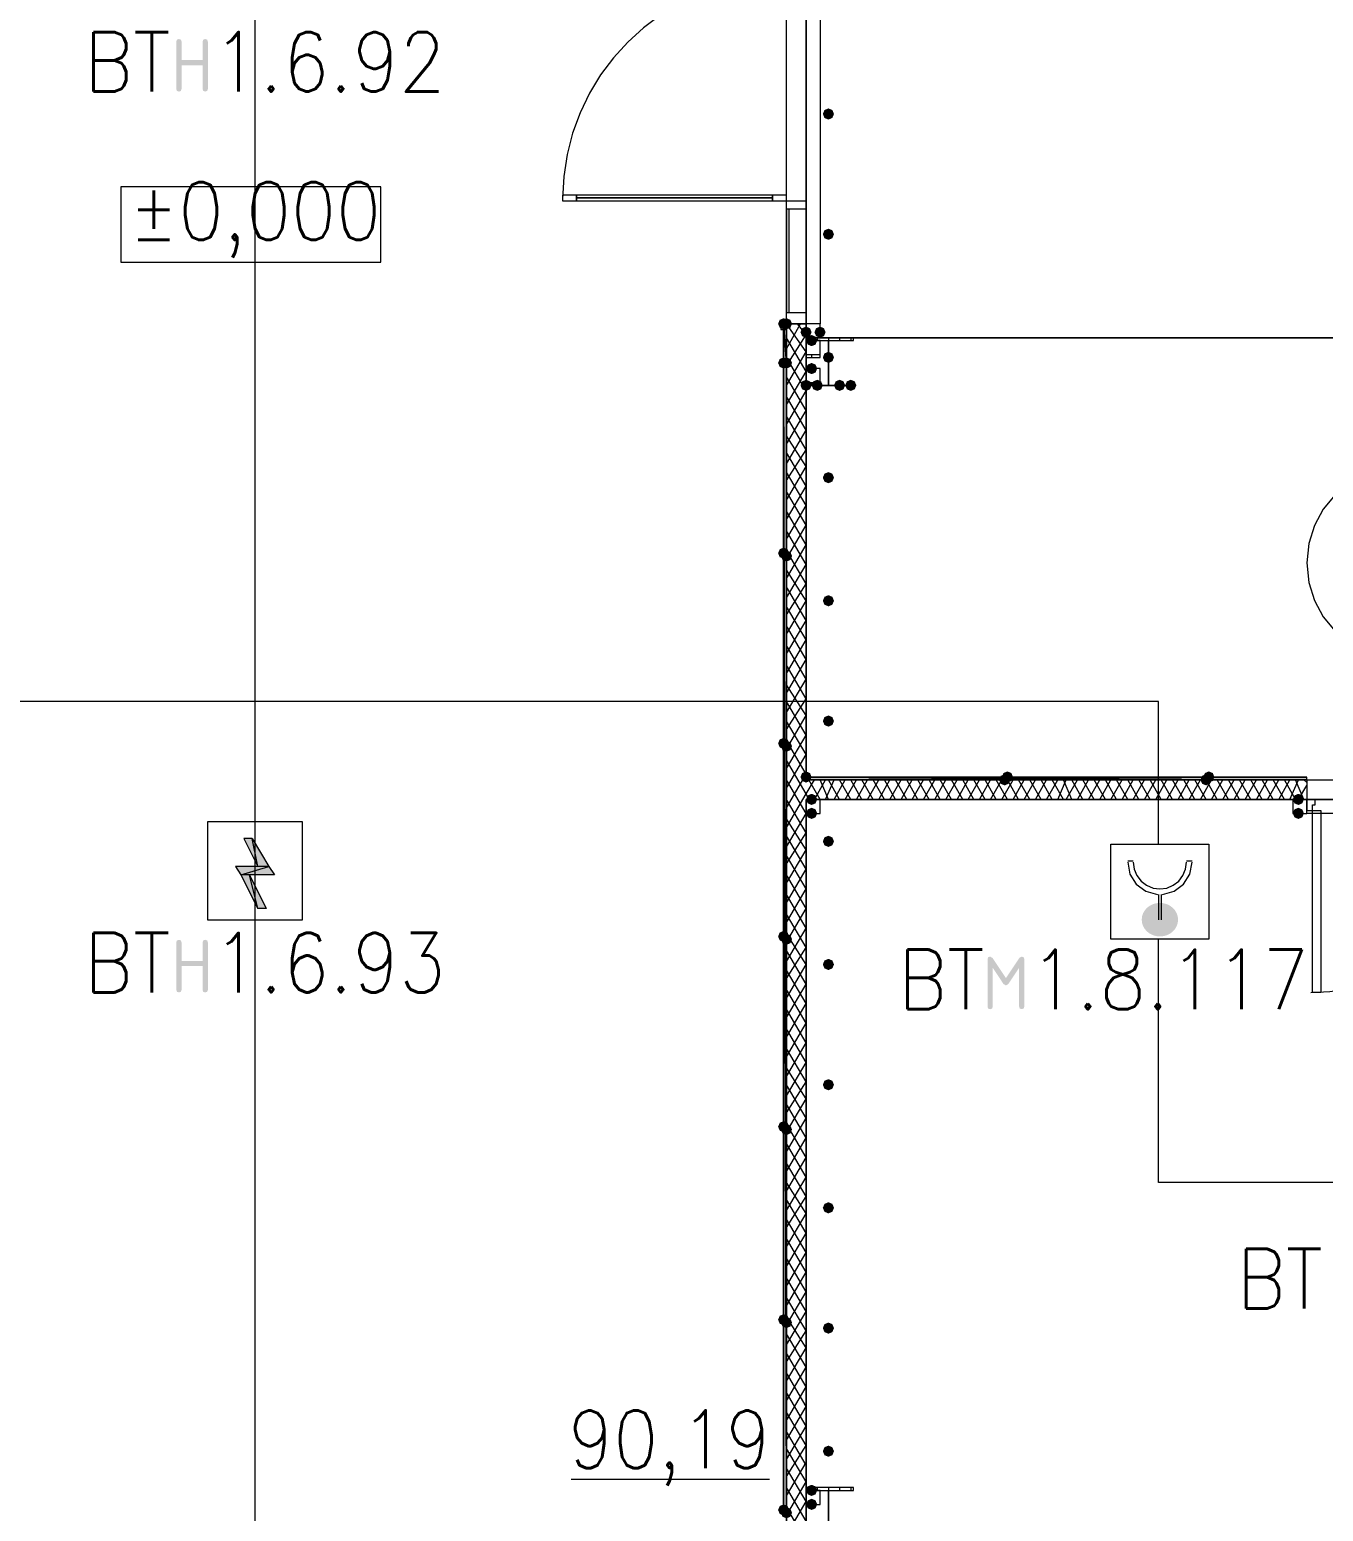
# Model space of a CAD drawing. Header units: millimetres. Extents: x 0 to 420, y 0 to 297.
# Drawn here: x 240.43 to 260.01, y 140.69 to 163.12 of the extents above; entities that cross this region are included whole.
import ezdxf

# ---------------------------------------------------------------- set-up
doc = ezdxf.new("R2010")
doc.units = ezdxf.units.MM
doc.styles.get("Standard").update_dxf_attribs({"font": 'STANDARD'})

msp = doc.modelspace()

# ---------------------------------------------------------------- hatches: boundary and pattern name
for color, points in [(7, [(242.649375, 162.218687), (242.649375, 162.935267), (242.659365, 162.965032), (242.689613, 162.974954), (242.719379, 162.965032), (242.729301, 162.935267), (242.729301, 162.656352), (243.047352, 162.656352), (243.047352, 162.935267), (243.057274, 162.965032), (243.08704, 162.974954), (243.117081, 162.965032), (243.127278, 162.935267), (243.127278, 162.218687), (243.117081, 162.188921), (243.08704, 162.178999), (243.057274, 162.188921), (243.047352, 162.218687), (243.047352, 162.576977), (242.729301, 162.576977), (242.729301, 162.218687), (242.719379, 162.188921), (242.689613, 162.178999), (242.659365, 162.188921)]), (7, [(252.603, 161.840333), (252.578129, 161.780537), (252.518333, 161.755667), (252.458537, 161.780537), (252.433667, 161.840333), (252.458537, 161.900129), (252.518333, 161.925), (252.578129, 161.900129)]), (7, [(252.603, 160.02), (252.578129, 159.960204), (252.518333, 159.935333), (252.458537, 159.960204), (252.433667, 160.02), (252.458537, 160.079796), (252.518333, 160.104667), (252.578129, 160.079796)]), (254, [(251.925667, 158.665333), (251.900796, 158.605537), (251.841, 158.580667), (251.781204, 158.605537), (251.756333, 158.665333), (251.781204, 158.725129), (251.841, 158.75), (251.900796, 158.725129)]), (254, [(251.968, 158.665333), (251.943129, 158.605537), (251.883333, 158.580667), (251.823537, 158.605537), (251.798667, 158.665333), (251.823537, 158.725129), (251.883333, 158.75), (251.943129, 158.725129)]), (254, [(251.968, 158.665333), (251.943129, 158.605537), (251.883333, 158.580667), (251.823537, 158.605537), (251.798667, 158.665333), (251.823537, 158.725129), (251.883333, 158.75), (251.943129, 158.725129)]), (7, [(252.264333, 158.538333), (252.239463, 158.478537), (252.179667, 158.453667), (252.119871, 158.478537), (252.095, 158.538333), (252.119871, 158.598129), (252.179667, 158.623), (252.239462, 158.598129)]), (7, [(252.476, 158.538333), (252.451129, 158.478537), (252.391333, 158.453667), (252.331538, 158.478537), (252.306667, 158.538333), (252.331537, 158.598129), (252.391333, 158.623), (252.451129, 158.598129)]), (7, [(252.349, 158.411333), (252.324129, 158.351537), (252.264333, 158.326667), (252.204538, 158.351537), (252.179667, 158.411333), (252.204537, 158.471129), (252.264333, 158.496), (252.324129, 158.471129)]), (254, [(251.925667, 158.072667), (251.900796, 158.012871), (251.841, 157.988), (251.781204, 158.012871), (251.756333, 158.072667), (251.781204, 158.132462), (251.841, 158.157333), (251.900796, 158.132463)]), (254, [(251.968, 158.072667), (251.943129, 158.012871), (251.883333, 157.988), (251.823537, 158.012871), (251.798667, 158.072667), (251.823537, 158.132462), (251.883333, 158.157333), (251.943129, 158.132463)]), (254, [(251.968, 158.072667), (251.943129, 158.012871), (251.883333, 157.988), (251.823537, 158.012871), (251.798667, 158.072667), (251.823537, 158.132462), (251.883333, 158.157333), (251.943129, 158.132463)]), (7, [(252.603, 158.157333), (252.578129, 158.097537), (252.518333, 158.072667), (252.458537, 158.097537), (252.433667, 158.157333), (252.458537, 158.217129), (252.518333, 158.242), (252.578129, 158.217129)]), (7, [(252.349, 157.988), (252.324129, 157.928204), (252.264333, 157.903333), (252.204538, 157.928204), (252.179667, 157.988), (252.204537, 158.047796), (252.264333, 158.072667), (252.324129, 158.047796)]), (7, [(252.264333, 157.734), (252.239463, 157.674204), (252.179667, 157.649333), (252.119871, 157.674204), (252.095, 157.734), (252.119871, 157.793796), (252.179667, 157.818667), (252.239462, 157.793796)]), (7, [(252.433667, 157.734), (252.408796, 157.674204), (252.349, 157.649333), (252.289204, 157.674204), (252.264333, 157.734), (252.289204, 157.793796), (252.349, 157.818667), (252.408796, 157.793796)]), (7, [(252.772333, 157.734), (252.747462, 157.674204), (252.687667, 157.649333), (252.627871, 157.674204), (252.603, 157.734), (252.627871, 157.793796), (252.687667, 157.818667), (252.747462, 157.793796)]), (7, [(252.941667, 157.734), (252.916796, 157.674204), (252.857, 157.649333), (252.797204, 157.674204), (252.772333, 157.734), (252.797204, 157.793796), (252.857, 157.818667), (252.916796, 157.793796)]), (7, [(252.603, 156.337), (252.578129, 156.277204), (252.518333, 156.252333), (252.458537, 156.277204), (252.433667, 156.337), (252.458537, 156.396796), (252.518333, 156.421667), (252.578129, 156.396796)]), (254, [(251.925667, 155.194), (251.900796, 155.134204), (251.841, 155.109333), (251.781204, 155.134204), (251.756333, 155.194), (251.781204, 155.253796), (251.841, 155.278667), (251.900796, 155.253796)]), (254, [(251.968, 155.151667), (251.943129, 155.091871), (251.883333, 155.067), (251.823537, 155.091871), (251.798667, 155.151667), (251.823537, 155.211462), (251.883333, 155.236333), (251.943129, 155.211463)]), (7, [(252.603, 154.474333), (252.578129, 154.414537), (252.518333, 154.389667), (252.458537, 154.414537), (252.433667, 154.474333), (252.458537, 154.534129), (252.518333, 154.559), (252.578129, 154.534129)]), (7, [(252.603, 152.654), (252.578129, 152.594204), (252.518333, 152.569333), (252.458537, 152.594204), (252.433667, 152.654), (252.458537, 152.713796), (252.518333, 152.738667), (252.578129, 152.713796)]), (254, [(251.925667, 152.315333), (251.900796, 152.255537), (251.841, 152.230667), (251.781204, 152.255537), (251.756333, 152.315333), (251.781204, 152.375129), (251.841, 152.4), (251.900796, 152.375129)]), (254, [(251.968, 152.273), (251.943129, 152.213204), (251.883333, 152.188333), (251.823537, 152.213204), (251.798667, 152.273), (251.823537, 152.332796), (251.883333, 152.357667), (251.943129, 152.332796)]), (254, [(252.264333, 151.807333), (252.239463, 151.747537), (252.179667, 151.722667), (252.119871, 151.747537), (252.095, 151.807333), (252.119871, 151.867129), (252.179667, 151.892), (252.239462, 151.867129)]), (254, [(252.264333, 151.807333), (252.239463, 151.747537), (252.179667, 151.722667), (252.119871, 151.747537), (252.095, 151.807333), (252.119871, 151.867129), (252.179667, 151.892), (252.239462, 151.867129)]), (254, [(255.27, 151.765), (255.245129, 151.705204), (255.185333, 151.680333), (255.125538, 151.705204), (255.100667, 151.765), (255.125537, 151.824796), (255.185333, 151.849667), (255.245129, 151.824796)]), (254, [(255.312333, 151.807333), (255.287463, 151.747537), (255.227667, 151.722667), (255.167871, 151.747537), (255.143, 151.807333), (255.167871, 151.867129), (255.227667, 151.892), (255.287462, 151.867129)]), (254, [(258.318, 151.765), (258.293129, 151.705204), (258.233333, 151.680333), (258.173537, 151.705204), (258.148667, 151.765), (258.173537, 151.824796), (258.233333, 151.849667), (258.293129, 151.824796)]), (254, [(258.360333, 151.807333), (258.335462, 151.747537), (258.275667, 151.722667), (258.215871, 151.747537), (258.191, 151.807333), (258.215871, 151.867129), (258.275667, 151.892), (258.335462, 151.867129)]), (7, [(252.349, 151.468667), (252.324129, 151.408871), (252.264333, 151.384), (252.204538, 151.408871), (252.179667, 151.468667), (252.204537, 151.528462), (252.264333, 151.553333), (252.324129, 151.528463)]), (7, [(259.715, 151.468667), (259.690129, 151.408871), (259.630333, 151.384), (259.570538, 151.408871), (259.545667, 151.468667), (259.570537, 151.528462), (259.630333, 151.553333), (259.690129, 151.528463)]), (7, [(252.349, 151.257), (252.324129, 151.197204), (252.264333, 151.172333), (252.204538, 151.197204), (252.179667, 151.257), (252.204537, 151.316796), (252.264333, 151.341667), (252.324129, 151.316796)]), (7, [(259.715, 151.257), (259.690129, 151.197204), (259.630333, 151.172333), (259.570538, 151.197204), (259.545667, 151.257), (259.570537, 151.316796), (259.630333, 151.341667), (259.690129, 151.316796)]), (7, [(252.603, 150.833667), (252.578129, 150.773871), (252.518333, 150.749), (252.458537, 150.773871), (252.433667, 150.833667), (252.458537, 150.893462), (252.518333, 150.918333), (252.578129, 150.893463)]), (7, [(242.649375, 148.587354), (242.649375, 149.303933), (242.659365, 149.333699), (242.689613, 149.343621), (242.719379, 149.333699), (242.729301, 149.303933), (242.729301, 149.025019), (243.047352, 149.025019), (243.047352, 149.303933), (243.057274, 149.333699), (243.08704, 149.343621), (243.117081, 149.333699), (243.127278, 149.303933), (243.127278, 148.587354), (243.117081, 148.557588), (243.08704, 148.547666), (243.057274, 148.557588), (243.047352, 148.587354), (243.047352, 148.945644), (242.729301, 148.945644), (242.729301, 148.587354), (242.719379, 148.557588), (242.689613, 148.547666), (242.659365, 148.557588)]), (254, [(251.925667, 149.394333), (251.900796, 149.334537), (251.841, 149.309667), (251.781204, 149.334537), (251.756333, 149.394333), (251.781204, 149.454129), (251.841, 149.479), (251.900796, 149.454129)]), (254, [(251.968, 149.352), (251.943129, 149.292204), (251.883333, 149.267333), (251.823537, 149.292204), (251.798667, 149.352), (251.823537, 149.411796), (251.883333, 149.436667), (251.943129, 149.411796)]), (7, [(252.603, 148.971), (252.578129, 148.911204), (252.518333, 148.886333), (252.458537, 148.911204), (252.433667, 148.971), (252.458537, 149.030796), (252.518333, 149.055667), (252.578129, 149.030796)]), (7, [(255.443633, 149.089621), (255.473398, 149.079699), (255.48332, 149.049933), (255.48332, 148.333354), (255.473398, 148.303588), (255.443633, 148.293666), (255.413867, 148.303588), (255.403945, 148.333354), (255.403945, 148.918744), (255.241337, 148.675658), (255.204957, 148.651956), (255.167474, 148.675658), (255.005968, 148.918744), (255.005968, 148.333354), (254.996046, 148.303588), (254.96628, 148.293666), (254.936032, 148.303588), (254.926042, 148.333354), (254.926042, 149.049933), (254.936032, 149.079699), (254.96628, 149.089621), (255.001007, 149.069777), (255.204957, 148.763853), (255.410009, 149.071982)]), (7, [(252.603, 147.150667), (252.578129, 147.090871), (252.518333, 147.066), (252.458537, 147.090871), (252.433667, 147.150667), (252.458537, 147.210462), (252.518333, 147.235333), (252.578129, 147.210463)]), (254, [(251.925667, 146.515667), (251.900796, 146.455871), (251.841, 146.431), (251.781204, 146.455871), (251.756333, 146.515667), (251.781204, 146.575462), (251.841, 146.600333), (251.900796, 146.575463)]), (254, [(251.968, 146.473333), (251.943129, 146.413537), (251.883333, 146.388667), (251.823537, 146.413537), (251.798667, 146.473333), (251.823537, 146.533129), (251.883333, 146.558), (251.943129, 146.533129)]), (7, [(252.603, 145.288), (252.578129, 145.228204), (252.518333, 145.203333), (252.458537, 145.228204), (252.433667, 145.288), (252.458537, 145.347796), (252.518333, 145.372667), (252.578129, 145.347796)]), (254, [(251.925667, 143.594667), (251.900796, 143.534871), (251.841, 143.51), (251.781204, 143.534871), (251.756333, 143.594667), (251.781204, 143.654462), (251.841, 143.679333), (251.900796, 143.654463)]), (254, [(251.968, 143.552333), (251.943129, 143.492537), (251.883333, 143.467667), (251.823537, 143.492537), (251.798667, 143.552333), (251.823537, 143.612129), (251.883333, 143.637), (251.943129, 143.612129)]), (7, [(252.603, 143.467667), (252.578129, 143.407871), (252.518333, 143.383), (252.458537, 143.407871), (252.433667, 143.467667), (252.458537, 143.527462), (252.518333, 143.552333), (252.578129, 143.527463)]), (7, [(252.603, 141.605), (252.578129, 141.545204), (252.518333, 141.520333), (252.458537, 141.545204), (252.433667, 141.605), (252.458537, 141.664796), (252.518333, 141.689667), (252.578129, 141.664796)]), (7, [(252.349, 141.012333), (252.324129, 140.952537), (252.264333, 140.927667), (252.204538, 140.952537), (252.179667, 141.012333), (252.204537, 141.072129), (252.264333, 141.097), (252.324129, 141.072129)]), (7, [(252.349, 140.800667), (252.324129, 140.740871), (252.264333, 140.716), (252.204538, 140.740871), (252.179667, 140.800667), (252.204537, 140.860462), (252.264333, 140.885333), (252.324129, 140.860463)]), (254, [(251.925667, 140.716), (251.900796, 140.656204), (251.841, 140.631333), (251.781204, 140.656204), (251.756333, 140.716), (251.781204, 140.775796), (251.841, 140.800667), (251.900796, 140.775796)]), (254, [(251.968, 140.673667), (251.943129, 140.613871), (251.883333, 140.589), (251.823537, 140.613871), (251.798667, 140.673667), (251.823537, 140.733462), (251.883333, 140.758333), (251.943129, 140.733463)]), (254, [(251.968, 140.673667), (251.943129, 140.613871), (251.883333, 140.589), (251.823537, 140.613871), (251.798667, 140.673667), (251.823537, 140.733462), (251.883333, 140.758333), (251.943129, 140.733463)])]:
    msp.add_hatch(color=color).paths.add_polyline_path(points, flags=0)
h = msp.add_hatch(color=7)
h.paths.add_polyline_path([(251.883333, 158.665333), (251.841, 158.665333), (251.883333, 158.072667)], flags=0)
h.paths.add_polyline_path([(251.841, 158.665333), (251.883333, 158.072667), (251.841, 158.072667)], flags=0)
h = msp.add_hatch(color=7)
h.paths.add_polyline_path([(251.883333, 158.072667), (251.841, 158.072667), (251.883333, 140.716)], flags=0)
h.paths.add_polyline_path([(251.841, 158.072667), (251.883333, 140.716), (251.841, 140.716)], flags=0)
h = msp.add_hatch(color=7)
h.paths.add_polyline_path([(259.757333, 151.807333), (252.179667, 151.807333), (259.757333, 151.765)], flags=0)
h.paths.add_polyline_path([(252.179667, 151.807333), (259.757333, 151.765), (252.179667, 151.765)], flags=0)
h = msp.add_hatch(color=1)
h.paths.add_polyline_path([(244.051667, 150.452666), (243.882334, 150.452666), (243.797667, 150.875999)], flags=0)
h.paths.add_polyline_path([(243.882334, 150.452666), (243.797667, 150.875999), (243.670667, 150.875999)], flags=0)
h = msp.add_hatch(color=1)
h.paths.add_polyline_path([(244.136334, 150.325666), (243.628334, 150.325666), (244.051667, 150.452666)], flags=0)
h.paths.add_polyline_path([(243.628334, 150.325666), (244.051667, 150.452666), (243.543667, 150.452666)], flags=0)
h = msp.add_hatch(color=1)
h.paths.add_polyline_path([(244.009334, 149.817666), (243.882334, 149.817666), (243.755334, 150.325666)], flags=0)
h.paths.add_polyline_path([(243.882334, 149.817666), (243.755334, 150.325666), (243.628334, 150.325666)], flags=0)
h = msp.add_hatch(color=1)
edge = h.paths.add_edge_path(flags=0)
edge.add_ellipse((257.534834, 149.648333), major_axis=(0.275167, 0), ratio=0.923077, start_angle=0, end_angle=360)

# ---------------------------------------------------------------- linework, layer by layer
at = {"color": 8, "lineweight": 0}
for points in [[(251.883333, 187.409667), (235.796667, 187.409667), (235.796667, 140.335), (251.883333, 140.335)], [(252.179667, 158.453667), (373.634, 158.453667), (373.634, 169.291), (252.179667, 169.291)]]:
    msp.add_lwpolyline(points, close=True, dxfattribs=at)
at = {"color": 7, "lineweight": 0}
for points in [[(251.862167, 163.914667), (251.518061, 163.897291), (251.183897, 163.846292), (250.861364, 163.763362), (250.552156, 163.650191), (250.257963, 163.508472), (249.980477, 163.339896), (249.72139, 163.146155), (249.482393, 162.92894), (249.265178, 162.689944), (249.071437, 162.430856), (248.902861, 162.153371), (248.761142, 161.859178), (248.647972, 161.549969), (248.565041, 161.227437), (248.514042, 160.893272), (248.496667, 160.549167)], [(252.264333, 158.665333), (252.179667, 158.665333), (252.179667, 163.872333)], [(252.391333, 163.872333), (252.391333, 158.665333), (252.264333, 158.665333)], [(248.708333, 160.570333), (251.671667, 160.570333)], [(251.925667, 158.834667), (251.925667, 160.401)], [(252.179667, 158.834667), (252.179667, 160.401)], [(251.883333, 158.665333), (251.883333, 158.072667), (251.841, 158.665333), (251.841, 158.072667)], [(251.883333, 158.580667), (251.925667, 158.665333)], [(251.883333, 158.284333), (252.095, 158.665333)], [(252.179667, 158.242), (251.883333, 158.665333)], [(252.179667, 158.665333), (251.883333, 158.665333), (251.883333, 158.580667)], [(251.883333, 158.665333), (251.883333, 140.335)], [(252.179667, 158.496), (252.052667, 158.665333)], [(252.179667, 151.765), (252.179667, 158.665333)], [(251.883333, 158.030333), (252.179667, 158.496)], [(252.179667, 157.945667), (251.883333, 158.453667)], [(252.179667, 158.453667), (252.179667, 158.411333)], [(252.349, 158.453667), (252.349, 158.411333)], [(252.518333, 158.453667), (252.518333, 157.734)], [(252.687667, 158.453667), (252.687667, 158.411333)], [(252.857, 158.453667), (252.857, 158.411333)], [(251.883333, 157.734), (252.179667, 158.242)], [(252.179667, 157.649333), (251.883333, 158.157333)], [(252.264333, 158.199667), (252.264333, 158.157333)], [(251.883333, 158.072667), (251.883333, 140.716), (251.841, 158.072667), (251.841, 140.716)], [(251.883333, 157.437667), (252.179667, 157.945667)], [(252.179667, 157.353), (251.883333, 157.861)], [(251.883333, 157.141333), (252.179667, 157.649333)], [(252.264333, 157.776333), (252.264333, 157.734)], [(252.179667, 157.056667), (251.883333, 157.564667)], [(251.883333, 156.845), (252.179667, 157.353)], [(252.179667, 156.760333), (251.883333, 157.268333)], [(251.883333, 156.548667), (252.179667, 157.056667)], [(252.179667, 156.506333), (251.883333, 156.972)], [(251.883333, 156.294667), (252.179667, 156.760333)], [(252.179667, 156.21), (251.883333, 156.718)], [(251.883333, 155.998333), (252.179667, 156.506333)], [(262.678333, 155.045833), (262.648661, 155.340177), (262.563561, 155.614329), (262.428905, 155.862416), (262.250566, 156.078566), (262.034416, 156.256905), (261.786329, 156.391561), (261.512177, 156.476661), (261.217833, 156.506333), (260.92349, 156.476661), (260.649338, 156.391561), (260.401251, 156.256905), (260.185101, 156.078566), (260.006762, 155.862416), (259.872106, 155.614329), (259.787005, 155.340177), (259.757333, 155.045833)], [(252.179667, 155.913667), (251.883333, 156.421667)], [(251.883333, 155.702), (252.179667, 156.21)], [(252.179667, 155.617333), (251.883333, 156.125333)], [(251.883333, 155.405667), (252.179667, 155.913667)], [(252.179667, 155.321), (251.883333, 155.829)], [(251.883333, 155.109333), (252.179667, 155.617333)], [(252.179667, 155.024667), (251.883333, 155.532667)], [(251.883333, 154.813), (252.179667, 155.321)], [(252.179667, 154.728333), (251.883333, 155.236333)], [(251.883333, 154.516667), (252.179667, 155.024667)], [(252.179667, 154.474333), (251.883333, 154.94)], [(259.757333, 155.045833), (259.787005, 154.75149), (259.872106, 154.477338), (260.006762, 154.229251), (260.185101, 154.013101), (260.401251, 153.834762), (260.649338, 153.700106), (260.92349, 153.615005), (261.217833, 153.585333), (261.512177, 153.615005), (261.786329, 153.700106), (262.034416, 153.834762), (262.250566, 154.013101), (262.428905, 154.229251), (262.563561, 154.477338), (262.648661, 154.75149), (262.678333, 155.045833)], [(251.883333, 154.262667), (252.179667, 154.728333)], [(252.179667, 154.178), (251.883333, 154.686)], [(251.883333, 153.966333), (252.179667, 154.474333)], [(252.179667, 153.881667), (251.883333, 154.389667)], [(251.883333, 153.67), (252.179667, 154.178)], [(252.179667, 153.585333), (251.883333, 154.093333)], [(251.883333, 153.373667), (252.179667, 153.881667)], [(252.179667, 153.289), (251.883333, 153.797)], [(251.883333, 153.077333), (252.179667, 153.585333)], [(252.179667, 152.992667), (251.883333, 153.500667)], [(251.883333, 152.781), (252.179667, 153.289)], [(252.179667, 152.738667), (251.883333, 153.204333)], [(251.883333, 152.527), (252.179667, 152.992667)], [(252.179667, 152.442333), (251.883333, 152.950333)], [(251.883333, 152.230667), (252.179667, 152.738667)], [(252.179667, 152.146), (251.883333, 152.654)], [(251.883333, 151.934333), (252.179667, 152.442333)], [(252.179667, 151.849667), (251.883333, 152.357667)], [(251.883333, 151.638), (252.179667, 152.146)], [(252.179667, 151.553333), (251.883333, 152.061333)], [(251.883333, 151.341667), (252.179667, 151.849667)], [(259.757333, 151.807333), (252.179667, 151.807333), (259.757333, 151.807333), (252.179667, 151.765)], [(252.179667, 151.257), (251.883333, 151.765)], [(252.179667, 151.553333), (252.306667, 151.765)], [(259.757333, 151.765), (252.179667, 151.765)], [(252.391333, 151.468667), (252.222, 151.765)], [(252.306667, 151.468667), (252.476, 151.765)], [(252.518333, 151.468667), (252.391333, 151.765)], [(252.476, 151.468667), (252.603, 151.765)], [(252.687667, 151.468667), (252.518333, 151.765)], [(252.603, 151.468667), (252.772333, 151.765)], [(252.857, 151.468667), (252.687667, 151.765)], [(252.772333, 151.468667), (252.941667, 151.765)], [(253.026333, 151.468667), (252.857, 151.765)], [(252.941667, 151.468667), (253.111, 151.765)], [(253.195667, 151.468667), (253.026333, 151.765)], [(253.111, 151.468667), (253.280333, 151.765)], [(253.365, 151.468667), (253.195667, 151.765)], [(253.280333, 151.468667), (253.449667, 151.765)], [(253.534333, 151.468667), (253.365, 151.765)], [(253.449667, 151.468667), (253.619, 151.765)], [(253.703667, 151.468667), (253.534333, 151.765)], [(253.619, 151.468667), (253.788333, 151.765)], [(253.873, 151.468667), (253.703667, 151.765)], [(253.788333, 151.468667), (253.957667, 151.765)], [(254.042333, 151.468667), (253.873, 151.765)], [(253.957667, 151.468667), (254.127, 151.765)], [(254.211667, 151.468667), (254.042333, 151.765)], [(254.127, 151.468667), (254.296333, 151.765)], [(254.381, 151.468667), (254.211667, 151.765)], [(254.296333, 151.468667), (254.465667, 151.765)], [(254.550333, 151.468667), (254.381, 151.765)], [(254.465667, 151.468667), (254.635, 151.765)], [(254.719667, 151.468667), (254.550333, 151.765)], [(254.635, 151.468667), (254.804333, 151.765)], [(254.889, 151.468667), (254.719667, 151.765)], [(254.804333, 151.468667), (254.973667, 151.765)], [(255.058333, 151.468667), (254.889, 151.765)], [(254.973667, 151.468667), (255.143, 151.765)], [(255.227667, 151.468667), (255.058333, 151.765)], [(255.143, 151.468667), (255.312333, 151.765)], [(255.397, 151.468667), (255.227667, 151.765)], [(255.312333, 151.468667), (255.481667, 151.765)], [(255.566333, 151.468667), (255.397, 151.765)], [(255.481667, 151.468667), (255.651, 151.765)], [(255.735667, 151.468667), (255.566333, 151.765)], [(255.651, 151.468667), (255.820333, 151.765)], [(255.905, 151.468667), (255.735667, 151.765)], [(255.820333, 151.468667), (255.989667, 151.765)], [(256.074333, 151.468667), (255.905, 151.765)], [(255.989667, 151.468667), (256.116667, 151.765)], [(256.201333, 151.468667), (256.074333, 151.765)], [(256.116667, 151.468667), (256.286, 151.765)], [(256.370667, 151.468667), (256.201333, 151.765)], [(256.286, 151.468667), (256.455333, 151.765)], [(256.54, 151.468667), (256.370667, 151.765)], [(256.455333, 151.468667), (256.624667, 151.765)], [(256.709333, 151.468667), (256.54, 151.765)], [(256.624667, 151.468667), (256.794, 151.765)], [(256.878667, 151.468667), (256.709333, 151.765)], [(256.794, 151.468667), (256.963333, 151.765)], [(257.048, 151.468667), (256.878667, 151.765)], [(256.963333, 151.468667), (257.132667, 151.765)], [(257.217333, 151.468667), (257.048, 151.765)], [(257.132667, 151.468667), (257.302, 151.765)], [(257.386667, 151.468667), (257.217333, 151.765)], [(257.302, 151.468667), (257.471333, 151.765)], [(257.556, 151.468667), (257.386667, 151.765)], [(257.471333, 151.468667), (257.640667, 151.765)], [(257.725333, 151.468667), (257.556, 151.765)], [(257.640667, 151.468667), (257.81, 151.765)], [(257.894667, 151.468667), (257.725333, 151.765)], [(257.81, 151.468667), (257.979333, 151.765)], [(258.064, 151.468667), (257.894667, 151.765)], [(257.979333, 151.468667), (258.148667, 151.765)], [(258.233333, 151.468667), (258.064, 151.765)], [(258.148667, 151.468667), (258.318, 151.765)], [(258.402667, 151.468667), (258.233333, 151.765)], [(258.318, 151.468667), (258.487333, 151.765)], [(258.572, 151.468667), (258.402667, 151.765)], [(258.487333, 151.468667), (258.656667, 151.765)], [(258.741333, 151.468667), (258.572, 151.765)], [(258.656667, 151.468667), (258.826, 151.765)], [(258.910667, 151.468667), (258.741333, 151.765)], [(258.826, 151.468667), (258.995333, 151.765)], [(259.08, 151.468667), (258.910667, 151.765)], [(258.995333, 151.468667), (259.164667, 151.765)], [(259.249333, 151.468667), (259.08, 151.765)], [(259.164667, 151.468667), (259.334, 151.765)], [(259.418667, 151.468667), (259.249333, 151.765)], [(259.334, 151.468667), (259.503333, 151.765)], [(259.588, 151.468667), (259.418667, 151.765)], [(259.503333, 151.468667), (259.630333, 151.765)], [(259.715, 151.468667), (259.588, 151.765)], [(259.630333, 151.468667), (259.757333, 151.680333)], [(259.757333, 151.722667), (259.715, 151.765)], [(259.757333, 151.765), (259.757333, 151.468667)], [(259.757333, 151.765), (259.757333, 151.468667)], [(251.883333, 151.045333), (252.179667, 151.553333)], [(252.179667, 150.960667), (251.883333, 151.468667)], [(252.222, 151.468667), (252.179667, 151.553333)], [(252.179667, 140.335), (252.179667, 151.468667)], [(252.179667, 151.468667), (259.757333, 151.468667)], [(259.757333, 151.384), (259.757333, 151.468667), (261.239, 151.468667)], [(261.239, 151.257), (259.757333, 151.257), (259.757333, 151.384)], [(251.883333, 150.749), (252.179667, 151.257)], [(252.179667, 150.706667), (251.883333, 151.172333)], [(259.820833, 148.547667), (260.104342, 148.561982), (260.37966, 148.604), (260.645395, 148.672326), (260.900151, 148.765568), (261.142537, 148.88233), (261.371157, 149.021219), (261.584619, 149.180842), (261.781528, 149.359805), (261.960491, 149.556714), (262.120114, 149.770176), (262.259004, 149.998796), (262.375766, 150.241182), (262.469007, 150.495939), (262.537333, 150.761673), (262.579351, 151.036991), (262.593667, 151.3205)], [(251.883333, 150.495), (252.179667, 150.960667)], [(252.179667, 150.410333), (251.883333, 150.918333)], [(251.883333, 150.198667), (252.179667, 150.706667)], [(256.794001, 150.791333), (258.275667, 150.791333)], [(252.179667, 150.114), (251.883333, 150.622)], [(251.883333, 149.902333), (252.179667, 150.410333)], [(252.179667, 149.817667), (251.883333, 150.325667)], [(251.883333, 149.606), (252.179667, 150.114)], [(252.179667, 149.521333), (251.883333, 150.029333)], [(251.883333, 149.309667), (252.179667, 149.817667)], [(243.120334, 149.648333), (244.559667, 149.648333)], [(252.179667, 149.225), (251.883333, 149.733)], [(251.883333, 149.013333), (252.179667, 149.521333)], [(252.179667, 148.971), (251.883333, 149.436667)], [(251.883333, 148.759333), (252.179667, 149.225)], [(252.179667, 148.674667), (251.883333, 149.182667)], [(251.883333, 148.463), (252.179667, 148.971)], [(252.179667, 148.378333), (251.883333, 148.886333)], [(251.883333, 148.166667), (252.179667, 148.674667)], [(252.179667, 148.082), (251.883333, 148.59)], [(251.883333, 147.870333), (252.179667, 148.378333)], [(252.179667, 147.785667), (251.883333, 148.293667)], [(251.883333, 147.574), (252.179667, 148.082)], [(252.179667, 147.489333), (251.883333, 147.997333)], [(251.883333, 147.277667), (252.179667, 147.785667)], [(252.179667, 147.193), (251.883333, 147.701)], [(251.883333, 146.981333), (252.179667, 147.489333)], [(252.179667, 146.939), (251.883333, 147.404667)], [(251.883333, 146.727333), (252.179667, 147.193)], [(252.179667, 146.642667), (251.883333, 147.150667)], [(251.883333, 146.431), (252.179667, 146.939)], [(252.179667, 146.346333), (251.883333, 146.854333)], [(251.883333, 146.134667), (252.179667, 146.642667)], [(252.179667, 146.05), (251.883333, 146.558)], [(251.883333, 145.838333), (252.179667, 146.346333)], [(252.179667, 145.753667), (251.883333, 146.261667)], [(251.883333, 145.542), (252.179667, 146.05)], [(252.179667, 145.457333), (251.883333, 145.965333)], [(251.883333, 145.245667), (252.179667, 145.753667)], [(252.179667, 145.203333), (251.883333, 145.669)], [(251.883333, 144.991667), (252.179667, 145.457333)], [(252.179667, 144.907), (251.883333, 145.415)], [(251.883333, 144.695333), (252.179667, 145.203333)], [(252.179667, 144.610667), (251.883333, 145.118667)], [(251.883333, 144.399), (252.179667, 144.907)], [(252.179667, 144.314333), (251.883333, 144.822333)], [(251.883333, 144.102667), (252.179667, 144.610667)], [(252.179667, 144.018), (251.883333, 144.526)], [(251.883333, 143.806333), (252.179667, 144.314333)], [(252.179667, 143.721667), (251.883333, 144.229667)], [(251.883333, 143.51), (252.179667, 144.018)], [(252.179667, 143.425333), (251.883333, 143.933333)], [(251.883333, 143.213667), (252.179667, 143.721667)], [(252.179667, 143.171333), (251.883333, 143.637)], [(251.883333, 142.959667), (252.179667, 143.425333)], [(252.179667, 142.875), (251.883333, 143.383)], [(251.883333, 142.663333), (252.179667, 143.171333)], [(252.179667, 142.578667), (251.883333, 143.086667)], [(251.883333, 142.367), (252.179667, 142.875)], [(252.179667, 142.282333), (251.883333, 142.790333)], [(251.883333, 142.070667), (252.179667, 142.578667)], [(252.179667, 141.986), (251.883333, 142.494)], [(251.883333, 141.774333), (252.179667, 142.282333)], [(252.179667, 141.689667), (251.883333, 142.197667)], [(251.883333, 141.478), (252.179667, 141.986)], [(252.179667, 141.393333), (251.883333, 141.901333)], [(251.883333, 141.224), (252.179667, 141.689667)], [(252.179667, 141.139333), (251.883333, 141.647333)], [(251.883333, 140.927667), (252.179667, 141.435667)], [(252.179667, 140.843), (251.883333, 141.351)], [(248.623667, 141.181667), (251.629333, 141.181667)], [(251.883333, 140.631333), (252.179667, 141.139333)], [(252.179667, 140.546667), (251.883333, 141.054667)], [(252.179667, 141.054667), (252.179667, 141.012333)], [(252.349, 141.054667), (252.349, 141.012333)], [(252.518333, 141.054667), (252.518333, 140.335)], [(252.687667, 141.054667), (252.687667, 141.012333)], [(252.857, 141.054667), (252.857, 141.012333)], [(251.883333, 140.335), (252.179667, 140.843)], [(252.179667, 140.250333), (251.883333, 140.758333)]]:
    msp.add_lwpolyline(points, dxfattribs=at)
at = {"color": 1, "lineweight": 0}
for points in [[(243.840001, 163.872333), (243.840001, 134.069666), (261.239001, 134.069666), (261.239001, 123.232333), (278.595667, 123.232333), (368.596334, 123.232333)], [(257.513667, 150.791333), (257.513667, 152.950333), (220.048667, 152.950333), (220.048667, 149.606)], [(257.048001, 150.537333), (257.132667, 150.537333)], [(257.048001, 150.517614), (257.082156, 150.336771), (257.177101, 150.185964), (257.319838, 150.079273), (257.497369, 150.030781)], [(257.132672, 150.517826), (257.146236, 150.41257), (257.186006, 150.316049), (257.249264, 150.232998), (257.333289, 150.168152), (257.431337, 150.127528), (257.534838, 150.113987), (257.638339, 150.127528), (257.736387, 150.168152), (257.820413, 150.232998), (257.88367, 150.316049), (257.92344, 150.41257), (257.937005, 150.517826)], [(257.572278, 150.030776), (257.749826, 150.079269), (257.892561, 150.18596), (257.987496, 150.336767), (258.021646, 150.51761)], [(257.937001, 150.537333), (258.021667, 150.537333)], [(309.668334, 150.071666), (295.994667, 150.071666), (295.994667, 146.430999), (295.994667, 145.668999), (295.275, 145.668999), (292.227001, 145.668999), (292.227001, 149.351999), (292.227001, 150.071666), (291.507334, 150.071666), (278.595667, 150.071666), (278.595667, 146.430999), (278.595667, 145.668999), (275.124334, 145.668999), (275.124334, 149.351999), (275.124334, 150.071666), (274.404667, 150.071666), (261.239001, 150.071666), (261.239001, 145.668999), (260.519334, 145.668999), (257.513667, 145.668999), (257.513667, 149.351999)], [(257.513667, 150.029333), (257.513667, 149.648333)], [(257.556001, 150.029333), (257.556001, 149.648333)]]:
    msp.add_lwpolyline(points, dxfattribs=at)
at = {"color": 7, "lineweight": 0}
for points in [[(241.808, 159.596667), (245.745, 159.596667), (245.745, 160.739667), (241.808, 160.739667)], [(248.496667, 160.528), (248.708333, 160.528), (248.708333, 160.612667), (248.496667, 160.612667)], [(248.708333, 160.570333), (251.671667, 160.570333), (251.671667, 160.612667), (248.708333, 160.612667)], [(248.708333, 160.528), (251.671667, 160.528), (251.671667, 160.570333), (248.708333, 160.570333)], [(251.883333, 160.612667), (251.671667, 160.612667), (251.671667, 160.528), (251.883333, 160.528)], [(252.179667, 160.401), (251.883333, 160.401), (251.883333, 160.528), (251.968, 160.528), (252.179667, 160.528)], [(252.179667, 158.834667), (252.179667, 160.401), (251.883333, 160.401), (251.883333, 158.834667)], [(251.883333, 158.665333), (251.883333, 158.834667), (252.179667, 158.834667), (252.179667, 158.665333)], [(251.798667, 158.707667), (251.798667, 158.580667), (251.883333, 158.580667), (251.883333, 158.707667)], [(251.883333, 158.665333), (251.841, 158.665333), (251.883333, 158.072667)], [(251.841, 158.665333), (251.883333, 158.072667), (251.841, 158.072667)], [(251.883333, 158.072667), (251.883333, 158.665333), (251.841, 158.665333), (251.841, 158.072667)], [(251.883333, 158.072667), (251.883333, 158.665333), (251.841, 158.665333), (251.841, 158.072667)], [(252.179667, 158.665333), (251.883333, 158.665333)], [(251.883333, 158.580667), (251.883333, 158.665333)], [(252.391333, 158.453667), (252.391333, 158.665333), (252.179667, 158.665333), (252.179667, 158.453667), (252.391333, 158.453667), (252.391333, 158.665333), (252.179667, 158.665333), (252.179667, 158.453667)], [(252.899333, 158.453667), (252.179667, 158.453667), (252.179667, 158.411333), (252.518333, 158.411333), (252.518333, 157.734), (252.179667, 157.734), (252.899333, 157.734), (252.518333, 157.734), (252.518333, 158.411333), (252.899333, 158.411333)], [(252.391333, 158.411333), (252.179667, 158.411333), (252.179667, 158.199667), (252.391333, 158.199667), (252.391333, 158.411333), (252.179667, 158.411333), (252.179667, 158.157333), (252.391333, 158.157333)], [(251.883333, 158.072667), (251.841, 158.072667), (251.883333, 140.716)], [(251.841, 158.072667), (251.883333, 140.716), (251.841, 140.716)], [(251.883333, 140.716), (251.883333, 158.072667), (251.841, 158.072667), (251.841, 140.716)], [(251.883333, 140.716), (251.883333, 158.072667), (251.841, 158.072667), (251.841, 140.716)], [(252.391333, 157.988), (252.179667, 157.988), (252.179667, 157.776333), (252.391333, 157.776333), (252.391333, 157.988), (252.179667, 157.988), (252.179667, 157.734), (252.391333, 157.734)], [(259.757333, 151.807333), (252.179667, 151.807333), (259.757333, 151.765)], [(252.179667, 151.807333), (259.757333, 151.765), (252.179667, 151.765)], [(259.757333, 151.807333), (252.179667, 151.807333), (252.179667, 151.765), (259.757333, 151.765)], [(259.757333, 151.807333), (252.179667, 151.807333), (252.179667, 151.765), (259.757333, 151.765)], [(252.391333, 151.468667), (252.179667, 151.468667), (252.179667, 151.257), (252.391333, 151.257), (252.391333, 151.468667), (252.179667, 151.468667), (252.179667, 151.257), (252.391333, 151.257)], [(269.790333, 151.468667), (252.179667, 151.468667), (252.179667, 140.335), (269.790333, 140.335)], [(259.757333, 151.468667), (259.545667, 151.468667), (259.545667, 151.257), (259.757333, 151.257), (259.757333, 151.468667), (259.545667, 151.468667), (259.545667, 151.257), (259.757333, 151.257)], [(259.757333, 151.468667), (259.757333, 151.299333), (259.842, 151.299333), (259.842, 151.384), (259.884333, 151.384), (259.884333, 151.468667)], [(259.842, 148.547667), (259.842, 151.299333), (259.969, 151.299333), (259.969, 148.547667)], [(252.899333, 141.054667), (252.179667, 141.054667), (252.179667, 141.012333), (252.518333, 141.012333), (252.518333, 140.377333), (252.179667, 140.377333), (252.179667, 140.335), (252.899333, 140.335), (252.899333, 140.377333), (252.518333, 140.377333), (252.518333, 141.012333), (252.899333, 141.012333)], [(252.391333, 141.012333), (252.179667, 141.012333), (252.179667, 140.800667), (252.391333, 140.800667), (252.391333, 141.012333), (252.179667, 141.012333), (252.179667, 140.800667), (252.391333, 140.800667)]]:
    msp.add_lwpolyline(points, close=True, dxfattribs=at)
at = {"color": 171, "lineweight": 0}
msp.add_lwpolyline([(269.790333, 158.453667), (252.179667, 158.453667), (252.179667, 151.765), (269.790333, 151.765)], close=True, dxfattribs=at)
at = {"color": 1, "lineweight": 0}
for points in [[(244.559667, 151.129999), (243.120334, 151.129999), (243.120334, 149.648333), (244.559667, 149.648333)], [(243.882334, 150.452666), (243.797667, 150.875999), (243.670667, 150.875999)], [(244.051667, 150.452666), (243.882334, 150.452666), (243.797667, 150.875999)], [(258.275667, 150.791333), (258.275667, 149.351999), (256.794001, 149.351999), (256.794001, 150.791333)], [(243.628334, 150.325666), (244.051667, 150.452666), (243.543667, 150.452666)], [(244.136334, 150.325666), (243.628334, 150.325666), (244.051667, 150.452666)], [(243.882334, 149.817666), (243.755334, 150.325666), (243.628334, 150.325666)], [(244.009334, 149.817666), (243.882334, 149.817666), (243.755334, 150.325666)]]:
    msp.add_lwpolyline(points, close=True, dxfattribs=at)

# ---------------------------------------------------------------- texts
at = {"color": 7, "attachment_point": 1}
for s, insert, char_height, width in [('BT', (241.25766, 163.080568), 0.90157, 1.30226778), ('1.6.92', (243.205, 163.080568), 0.90157, 2.90505889), ('%%P0,000', (241.935, 160.807369), 0.872032, 3.43968178), ('BT', (241.25766, 149.449238), 0.90157, 1.30226778), ('1.6.93', (243.205, 149.449238), 0.90157, 2.90505889), ('BT', (253.576667, 149.19524), 0.90157, 1.30226778), ('1.8.117', (255.56633, 149.19524), 0.90157, 3.20558222), ('BT', (258.699007, 144.665568), 0.90157, 1.30226778), ('90,19', (248.58133, 142.223034), 0.872032, 2.56764978)]:
    msp.add_mtext(s, dxfattribs=dict(at, insert=insert, char_height=char_height, width=width))

doc.saveas('drawing.dxf')
